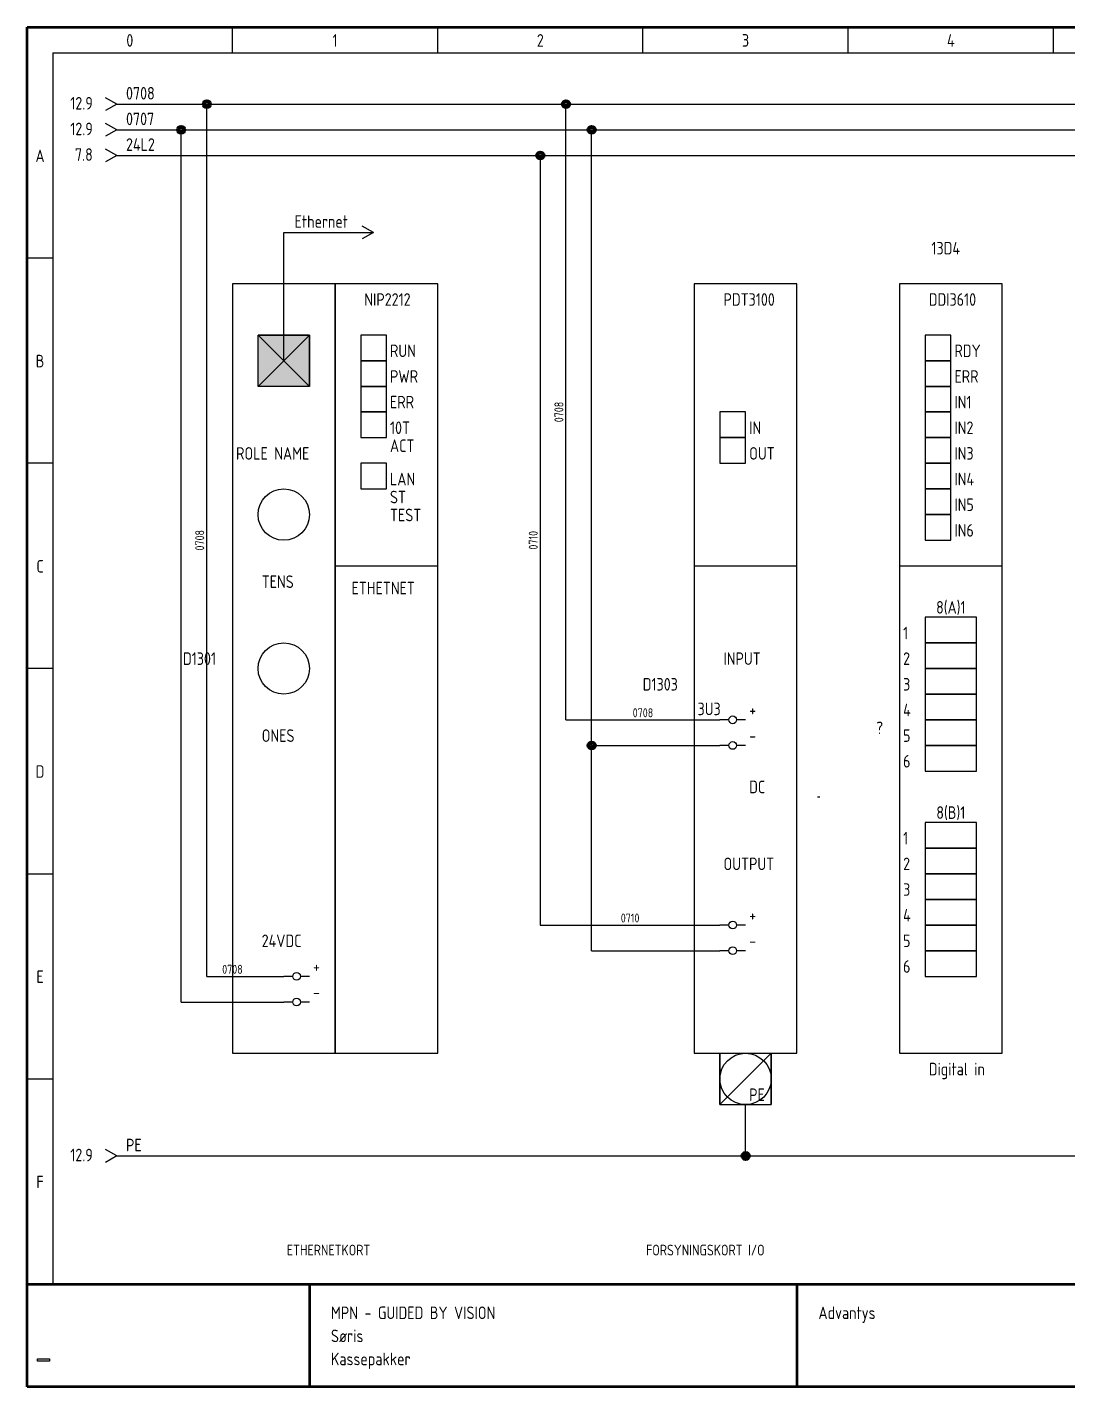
# Model space of a CAD drawing. Header units: millimetres. Extents: x 10 to 410, y 10 to 275.
# Drawn here: x 10 to 212.8, y 10 to 275 of the extents above; entities that cross this region are included whole.
import ezdxf
from ezdxf.enums import TextEntityAlignment as Align

# ---------------------------------------------------------------- set-up
doc = ezdxf.new("R2010")
doc.units = ezdxf.units.MM
doc.linetypes.add('Caddy_Solid', pattern=[0])
doc.styles.add('Caddy_Vectorfont1p', font='isocp___.ttf', dxfattribs={"width": 0.9})
picture_1 = doc.add_image_def('image1.bmp', size_in_pixel=(51, 10))

# ---------------------------------------------------------------- blocks, each defined once
blk = doc.blocks.new('Blk1')
at = {"linetype": 'Caddy_Solid', "lineweight": 50}
for p, q in [((10, 10), (10, 275)), ((10, 275), (410, 275)), ((10, 30), (410, 30)), ((65, 30), (65, 10)), ((160, 30), (160, 10)), ((410, 10), (10, 10))]:
    blk.add_line(p, q, dxfattribs=at)
at = {"linetype": 'Caddy_Solid', "lineweight": 25}
for p, q in [((50, 270), (50, 275)), ((90, 270), (90, 275)), ((130, 270), (130, 275)), ((170, 270), (170, 275)), ((210, 270), (210, 275)), ((15, 270), (15, 30)), ((15, 270), (405, 270)), ((15, 230), (10, 230)), ((15, 190), (10, 190)), ((15, 150), (10, 150)), ((10, 110), (15, 110)), ((10, 70), (15, 70)), ((10, 30), (15, 30))]:
    blk.add_line(p, q, dxfattribs=at)
at = {"lineweight": 25, "style": 'Caddy_Vectorfont1p', "width": 0.9}
for s, p in [('0', (30, 271.2)), ('1', (70, 271.2)), ('2', (110, 271.2)), ('3', (150, 271.2)), ('4', (190, 271.2)), ('A', (12.5, 248.7)), ('B', (12.5, 208.7)), ('C', (12.5, 168.7)), ('D', (12.5, 128.7)), ('E', (12.5, 88.7)), ('F', (12.5, 48.7))]:
    blk.add_text(s, height=2.45, dxfattribs=at).set_placement(p, align=Align.CENTER)
for s, p in [('MPN - GUIDED BY VISION', (69.2, 23.2)), ('Advantys', (164.2, 23.2)), ('Søris', (69.2, 18.7)), ('Kassepakker', (69.2, 14.2))]:
    blk.add_text(s, height=2.45, dxfattribs=at).set_placement(p)
image = blk.add_image(picture_1, insert=(12, 15), size_in_units=(2.32, 0.484))
blk = doc.blocks.new('Blk2')
at = {"linetype": 'Caddy_Solid', "lineweight": 25}
for p, q in [((61.75, 90), (60, 90)), ((65, 90), (63.25, 90))]:
    blk.add_line(p, q, dxfattribs=at)
blk.add_circle((62.5, 90), 0.75, dxfattribs=at)
at = {"lineweight": 25, "style": 'Caddy_Vectorfont1p', "width": 0.9, "flags": 1}
for tag, p in [('$TAG140020', (60.15, 97.9)), ('$TAG140050', (60.15, 94.4)), ('$TAG160010', (60.15, 90.9)), ('$TAG160030', (60.15, 86.6)), ('$TAG160040', (60.15, 81.6))]:
    blk.add_attdef(tag, text='', height=2.45, dxfattribs=at).set_placement(p, align=Align.RIGHT)
for tag, p in [('$TAG160400', (64.15, 90.9)), ('$TAG160410', (64.15, 87.4))]:
    blk.add_attdef(tag, p, '', height=2.45, dxfattribs=at)
blk = doc.blocks.new('Blk3')
at = {"linetype": 'Caddy_Solid', "lineweight": 25}
for p, q in [((61.75, 85), (60, 85)), ((65, 85), (63.25, 85))]:
    blk.add_line(p, q, dxfattribs=at)
blk.add_circle((62.5, 85), 0.75, dxfattribs=at)
at = {"lineweight": 25, "style": 'Caddy_Vectorfont1p', "width": 0.9, "flags": 1}
for tag, p in [('$TAG140020', (60.15, 92.9)), ('$TAG140050', (60.15, 89.4)), ('$TAG160010', (60.15, 85.9)), ('$TAG160030', (60.15, 81.6)), ('$TAG160040', (60.15, 76.6))]:
    blk.add_attdef(tag, text='', height=2.45, dxfattribs=at).set_placement(p, align=Align.RIGHT)
for tag, p in [('$TAG160400', (64.15, 85.9)), ('$TAG160410', (64.15, 82.4))]:
    blk.add_attdef(tag, p, '', height=2.45, dxfattribs=at)
blk = doc.blocks.new('Blk5')
at = {"linetype": 'Caddy_Solid', "lineweight": 25}
for p, q in [((80, 215), (75, 215)), ((75, 215), (75, 210)), ((80, 210), (80, 215)), ((75, 210), (80, 210))]:
    blk.add_line(p, q, dxfattribs=at)
blk = doc.blocks.new('Blk6')
at = {"linetype": 'Caddy_Solid', "lineweight": 25}
for p, q in [((80, 210), (75, 210)), ((75, 210), (75, 205)), ((80, 205), (80, 210)), ((75, 205), (80, 205))]:
    blk.add_line(p, q, dxfattribs=at)
blk = doc.blocks.new('Blk7')
at = {"linetype": 'Caddy_Solid', "lineweight": 25}
for p, q in [((80, 205), (75, 205)), ((75, 205), (75, 200)), ((80, 200), (80, 205)), ((75, 200), (80, 200))]:
    blk.add_line(p, q, dxfattribs=at)
blk = doc.blocks.new('Blk8')
at = {"linetype": 'Caddy_Solid', "lineweight": 25}
for p, q in [((80, 200), (75, 200)), ((75, 200), (75, 195)), ((80, 195), (80, 200)), ((75, 195), (80, 195))]:
    blk.add_line(p, q, dxfattribs=at)
blk = doc.blocks.new('Blk9')
at = {"linetype": 'Caddy_Solid', "lineweight": 25}
for p, q in [((80, 190), (75, 190)), ((75, 190), (75, 185)), ((80, 185), (80, 190)), ((75, 185), (80, 185))]:
    blk.add_line(p, q, dxfattribs=at)
blk = doc.blocks.new('Blk10')
at = {"linetype": 'Caddy_Solid', "lineweight": 25}
for p, q in [((70, 225), (50, 225)), ((50, 225), (50, 75)), ((70, 75), (70, 225)), ((50, 75), (70, 75))]:
    blk.add_line(p, q, dxfattribs=at)
blk = doc.blocks.new('Blk11')
at = {"linetype": 'Caddy_Solid', "lineweight": 25}
for p, q in [((90, 225), (70, 225)), ((70, 225), (70, 75)), ((90, 75), (90, 225)), ((70, 75), (90, 75))]:
    blk.add_line(p, q, dxfattribs=at)
blk = doc.blocks.new('Blk12')
at = {"linetype": 'Caddy_Solid', "lineweight": 25}
for p, q in [((55, 215), (65, 215)), ((55, 205), (55, 215)), ((65, 215), (65, 205)), ((65, 205), (55, 205))]:
    blk.add_line(p, q, dxfattribs=at)
blk = doc.blocks.new('Blk4')
for points in [[(55, 205), (65, 215), (65, 205), (55, 215)], [(55, 205), (65, 205), (60, 210), (55, 215), (65, 215)]]:
    blk.add_hatch(color=256).paths.add_polyline_path(points)
at = {"linetype": 'Caddy_Solid', "lineweight": 25}
for p, q in [((70, 120), (70, 225)), ((70, 170), (90, 170))]:
    blk.add_line(p, q, dxfattribs=at)
for points in [[(55, 215), (65, 205), (65, 215), (55, 205)], [(65, 215), (55, 215), (60, 210), (65, 205), (55, 205)]]:
    blk.add_lwpolyline(points, close=True, dxfattribs=at)
for centre in [(60, 180), (60, 150)]:
    blk.add_circle(centre, 5, dxfattribs=at)
for name in ['Blk10', 'Blk11', 'Blk12', 'Blk5', 'Blk6', 'Blk7', 'Blk8', 'Blk9']:
    blk.add_blockref(name, (0, 0, 1))
at = {"lineweight": 25, "style": 'Caddy_Vectorfont1p', "width": 0.9}
for s, p in [('NIP2212', (75.7, 220.7)), ('RUN', (80.7, 210.7)), ('PWR', (80.7, 205.7)), ('ERR', (80.7, 200.7)), ('10T ', (80.7, 195.7)), ('ACT', (80.7, 192.2)), ('ROLE NAME', (50.7, 190.7)), ('LAN ', (80.7, 185.7)), ('ST', (80.7, 182.2)), ('TEST', (80.7, 178.7)), ('TENS', (55.7, 165.7)), ('ETHETNET', (73.2, 164.45)), ('ONES', (55.7, 135.7)), ('24VDC', (55.7, 95.7)), ('+', (65.7, 90.7)), ('-', (65.7, 85.7))]:
    blk.add_text(s, height=2.45, dxfattribs=at).set_placement(p)
at = {"lineweight": 25, "style": 'Caddy_Vectorfont1p', "width": 0.9, "flags": 1}
for tag, p in [('$TAG140020', (46.8, 157.7)), ('$TAG140050', (46.8, 154.2)), ('$TAG160040', (46.8, 143.7))]:
    blk.add_attdef(tag, text='', height=2.45, dxfattribs=at).set_placement(p, align=Align.RIGHT)
at = {"lineweight": 25, "style": 'Caddy_Vectorfont1p', "width": 0.9}
for tag, p in [('$TAG160010', (46.8, 150.7)), ('$TAG160030', (46.8, 147.2))]:
    blk.add_attdef(tag, text='', height=2.45, dxfattribs=at).set_placement(p, align=Align.RIGHT)
blk = doc.blocks.new('Blk13')
at = {"linetype": 'Caddy_Solid', "lineweight": 25}
for q in [(25.25, 261.25), (25.25, 258.75)]:
    blk.add_line((27.5, 260), q, dxfattribs=at)
at = {"lineweight": 25, "style": 'Caddy_Vectorfont1p', "width": 0.9, "flags": 1}
for tag, p in [('$TAG140020', (29.27, 267.9)), ('$TAG140050', (29.27, 264.4))]:
    blk.add_attdef(tag, p, '', height=2.45, dxfattribs=at)
at = {"lineweight": 25, "style": 'Caddy_Vectorfont1p', "width": 0.9}
blk.add_attdef('$TAG160010', (29.27, 260.9), '', height=2.45, dxfattribs=at)
blk.add_attdef('$TAG160500', text='', height=2.45, dxfattribs=at).set_placement((22.78, 258.95), align=Align.RIGHT)
blk = doc.blocks.new('Blk16')
at = {"linetype": 'Caddy_Solid', "lineweight": 25}
for p, q in [((150, 200), (145, 200)), ((145, 200), (145, 195)), ((150, 195), (150, 200)), ((145, 195), (150, 195))]:
    blk.add_line(p, q, dxfattribs=at)
blk = doc.blocks.new('Blk17')
at = {"linetype": 'Caddy_Solid', "lineweight": 25}
for p, q in [((150, 195), (145, 195)), ((145, 195), (145, 190)), ((150, 190), (150, 195)), ((145, 190), (150, 190))]:
    blk.add_line(p, q, dxfattribs=at)
blk = doc.blocks.new('Blk18')
at = {"linetype": 'Caddy_Solid', "lineweight": 25}
for p, q in [((160, 225), (140, 225)), ((140, 225), (140, 75)), ((160, 75), (160, 225)), ((140, 75), (160, 75))]:
    blk.add_line(p, q, dxfattribs=at)
blk = doc.blocks.new('Blk19')
at = {"linetype": 'Caddy_Solid', "lineweight": 25}
for p, q in [((145, 75), (145, 75)), ((145, 75), (145, 65)), ((145, 65), (145, 75)), ((145, 65), (145, 65))]:
    blk.add_line(p, q, dxfattribs=at)
blk = doc.blocks.new('Blk20')
at = {"linetype": 'Caddy_Solid', "lineweight": 25}
for p, q in [((155, 65), (155, 75)), ((155, 75), (155, 75)), ((155, 75), (155, 65)), ((155, 65), (155, 65))]:
    blk.add_line(p, q, dxfattribs=at)
blk = doc.blocks.new('Blk15')
at = {"linetype": 'Caddy_Solid', "lineweight": 25}
for p, q in [((140, 170), (160, 170)), ((145, 65), (155, 75)), ((145, 65), (155, 65))]:
    blk.add_line(p, q, dxfattribs=at)
blk.add_circle((150, 70), 5, dxfattribs=at)
for name in ['Blk18', 'Blk16', 'Blk17', 'Blk19', 'Blk20']:
    blk.add_blockref(name, (0, 0, 1))
at = {"lineweight": 25, "style": 'Caddy_Vectorfont1p', "width": 0.9}
for s, p in [('PDT3100', (145.7, 220.7)), ('IN', (150.7, 195.7)), ('OUT', (150.7, 190.7)), ('INPUT', (145.7, 150.7)), ('+', (150.7, 140.7)), ('-', (150.7, 135.7)), ('DC', (150.7, 125.7)), ('OUTPUT', (145.7, 110.7)), ('+', (150.7, 100.7)), ('-', (150.7, 95.7)), ('PE', (150.7, 65.7))]:
    blk.add_text(s, height=2.45, dxfattribs=at).set_placement(p)
at = {"lineweight": 25, "style": 'Caddy_Vectorfont1p', "width": 0.9, "flags": 1}
for tag, p in [('$TAG140020', (136.8, 152.7)), ('$TAG140050', (136.8, 149.2)), ('$TAG160040', (136.8, 138.7))]:
    blk.add_attdef(tag, text='', height=2.45, dxfattribs=at).set_placement(p, align=Align.RIGHT)
at = {"lineweight": 25, "style": 'Caddy_Vectorfont1p', "width": 0.9}
for tag, p in [('$TAG160010', (136.8, 145.7)), ('$TAG160030', (136.8, 142.2))]:
    blk.add_attdef(tag, text='', height=2.45, dxfattribs=at).set_placement(p, align=Align.RIGHT)
blk = doc.blocks.new('Blk21')
at = {"linetype": 'Caddy_Solid', "lineweight": 25}
for q in [(25.25, 256.25), (25.25, 253.75)]:
    blk.add_line((27.5, 255), q, dxfattribs=at)
at = {"lineweight": 25, "style": 'Caddy_Vectorfont1p', "width": 0.9, "flags": 1}
for tag, p in [('$TAG140020', (29.27, 262.9)), ('$TAG140050', (29.27, 259.4))]:
    blk.add_attdef(tag, p, '', height=2.45, dxfattribs=at)
at = {"lineweight": 25, "style": 'Caddy_Vectorfont1p', "width": 0.9}
blk.add_attdef('$TAG160010', (29.27, 255.9), '', height=2.45, dxfattribs=at)
blk.add_attdef('$TAG160500', text='', height=2.45, dxfattribs=at).set_placement((22.78, 253.95), align=Align.RIGHT)
blk = doc.blocks.new('Blk23')
at = {"linetype": 'Caddy_Solid', "lineweight": 25}
for p, q in [((146.75, 140), (145, 140)), ((150, 140), (148.25, 140))]:
    blk.add_line(p, q, dxfattribs=at)
blk.add_circle((147.5, 140), 0.75, dxfattribs=at)
at = {"lineweight": 25, "style": 'Caddy_Vectorfont1p', "width": 0.9, "flags": 1}
for tag, p in [('$TAG140020', (145.15, 147.9)), ('$TAG140050', (145.15, 144.4)), ('$TAG160030', (145.15, 136.6)), ('$TAG160040', (145.15, 131.6))]:
    blk.add_attdef(tag, text='', height=2.45, dxfattribs=at).set_placement(p, align=Align.RIGHT)
at = {"lineweight": 25, "style": 'Caddy_Vectorfont1p', "width": 0.9}
blk.add_attdef('$TAG160010', text='', height=2.45, dxfattribs=at).set_placement((145.15, 140.9), align=Align.RIGHT)
at = {"lineweight": 25, "style": 'Caddy_Vectorfont1p', "width": 0.9, "flags": 1}
for tag, p in [('$TAG160400', (149.15, 140.9)), ('$TAG160410', (149.15, 137.4))]:
    blk.add_attdef(tag, p, '', height=2.45, dxfattribs=at)
blk = doc.blocks.new('Blk24')
at = {"linetype": 'Caddy_Solid', "lineweight": 25}
for p, q in [((146.75, 135), (145, 135)), ((150, 135), (148.25, 135))]:
    blk.add_line(p, q, dxfattribs=at)
blk.add_circle((147.5, 135), 0.75, dxfattribs=at)
at = {"lineweight": 25, "style": 'Caddy_Vectorfont1p', "width": 0.9, "flags": 1}
for tag, p in [('$TAG140020', (145.15, 142.9)), ('$TAG140050', (145.15, 139.4)), ('$TAG160010', (145.15, 135.9)), ('$TAG160030', (145.15, 131.6)), ('$TAG160040', (145.15, 126.6))]:
    blk.add_attdef(tag, text='', height=2.45, dxfattribs=at).set_placement(p, align=Align.RIGHT)
for tag, p in [('$TAG160400', (149.15, 135.9)), ('$TAG160410', (149.15, 132.4))]:
    blk.add_attdef(tag, p, '', height=2.45, dxfattribs=at)
blk = doc.blocks.new('Blk25')
at = {"linetype": 'Caddy_Solid', "lineweight": 25}
for p, q in [((146.75, 100), (145, 100)), ((150, 100), (148.25, 100))]:
    blk.add_line(p, q, dxfattribs=at)
blk.add_circle((147.5, 100), 0.75, dxfattribs=at)
at = {"lineweight": 25, "style": 'Caddy_Vectorfont1p', "width": 0.9, "flags": 1}
for tag, p in [('$TAG140020', (145.15, 107.9)), ('$TAG140050', (145.15, 104.4)), ('$TAG160010', (145.15, 100.9)), ('$TAG160030', (145.15, 96.6)), ('$TAG160040', (145.15, 91.6))]:
    blk.add_attdef(tag, text='', height=2.45, dxfattribs=at).set_placement(p, align=Align.RIGHT)
for tag, p in [('$TAG160400', (149.15, 100.9)), ('$TAG160410', (149.15, 97.4))]:
    blk.add_attdef(tag, p, '', height=2.45, dxfattribs=at)
blk = doc.blocks.new('Blk26')
at = {"linetype": 'Caddy_Solid', "lineweight": 25}
for p, q in [((146.75, 95), (145, 95)), ((150, 95), (148.25, 95))]:
    blk.add_line(p, q, dxfattribs=at)
blk.add_circle((147.5, 95), 0.75, dxfattribs=at)
at = {"lineweight": 25, "style": 'Caddy_Vectorfont1p', "width": 0.9, "flags": 1}
for tag, p in [('$TAG140020', (145.15, 102.9)), ('$TAG140050', (145.15, 99.4)), ('$TAG160010', (145.15, 95.9)), ('$TAG160030', (145.15, 91.6)), ('$TAG160040', (145.15, 86.6))]:
    blk.add_attdef(tag, text='', height=2.45, dxfattribs=at).set_placement(p, align=Align.RIGHT)
for tag, p in [('$TAG160400', (149.15, 95.9)), ('$TAG160410', (149.15, 92.4))]:
    blk.add_attdef(tag, p, '', height=2.45, dxfattribs=at)
blk = doc.blocks.new('Blk27')
at = {"linetype": 'Caddy_Solid', "lineweight": 25}
for p, q in [((77.5, 235), (75.25, 236.25)), ((75, 235), (77.5, 235)), ((77.5, 235), (75.25, 233.75))]:
    blk.add_line(p, q, dxfattribs=at)
at = {"lineweight": 25, "style": 'Caddy_Vectorfont1p', "width": 0.9, "flags": 1}
for tag, p in [('$TAG140020', (72.5, 242.9)), ('$TAG140050', (72.5, 239.4))]:
    blk.add_attdef(tag, text='', height=2.45, dxfattribs=at).set_placement(p, align=Align.RIGHT)
at = {"lineweight": 25, "style": 'Caddy_Vectorfont1p', "width": 0.9}
blk.add_attdef('$TAG160010', text='', height=2.45, dxfattribs=at).set_placement((72.5, 235.9), align=Align.RIGHT)
blk.add_attdef('$TAG160500', (79.65, 233.85), '', height=2.45, dxfattribs=at)
blk = doc.blocks.new('Blk28')
at = {"linetype": 'Caddy_Solid', "lineweight": 25}
for q in [(25.25, 56.25), (25.25, 53.75)]:
    blk.add_line((27.5, 55), q, dxfattribs=at)
at = {"lineweight": 25, "style": 'Caddy_Vectorfont1p', "width": 0.9, "flags": 1}
for tag, p in [('$TAG140020', (29.27, 62.9)), ('$TAG140050', (29.27, 59.4))]:
    blk.add_attdef(tag, p, '', height=2.45, dxfattribs=at)
at = {"lineweight": 25, "style": 'Caddy_Vectorfont1p', "width": 0.9}
blk.add_attdef('$TAG160010', (29.27, 55.9), '', height=2.45, dxfattribs=at)
blk.add_attdef('$TAG160500', text='', height=2.45, dxfattribs=at).set_placement((22.79, 53.95), align=Align.RIGHT)
blk = doc.blocks.new('Blk31')
at = {"linetype": 'Caddy_Solid', "lineweight": 25}
for p, q in [((190, 215), (185, 215)), ((185, 215), (185, 210)), ((190, 210), (190, 215)), ((185, 210), (190, 210))]:
    blk.add_line(p, q, dxfattribs=at)
blk = doc.blocks.new('Blk32')
at = {"linetype": 'Caddy_Solid', "lineweight": 25}
for p, q in [((190, 210), (185, 210)), ((185, 210), (185, 205)), ((190, 205), (190, 210)), ((185, 205), (190, 205))]:
    blk.add_line(p, q, dxfattribs=at)
blk = doc.blocks.new('Blk33')
at = {"linetype": 'Caddy_Solid', "lineweight": 25}
for p, q in [((190, 205), (185, 205)), ((185, 205), (185, 200)), ((190, 200), (190, 205)), ((185, 200), (190, 200))]:
    blk.add_line(p, q, dxfattribs=at)
blk = doc.blocks.new('Blk34')
at = {"linetype": 'Caddy_Solid', "lineweight": 25}
for p, q in [((190, 200), (185, 200)), ((185, 200), (185, 195)), ((190, 195), (190, 200)), ((185, 195), (190, 195))]:
    blk.add_line(p, q, dxfattribs=at)
blk = doc.blocks.new('Blk35')
at = {"linetype": 'Caddy_Solid', "lineweight": 25}
for p, q in [((190, 195), (185, 195)), ((185, 195), (185, 190)), ((190, 190), (190, 195)), ((185, 190), (190, 190))]:
    blk.add_line(p, q, dxfattribs=at)
blk = doc.blocks.new('Blk36')
at = {"linetype": 'Caddy_Solid', "lineweight": 25}
for p, q in [((190, 190), (185, 190)), ((185, 190), (185, 185)), ((190, 185), (190, 190)), ((185, 185), (190, 185))]:
    blk.add_line(p, q, dxfattribs=at)
blk = doc.blocks.new('Blk37')
at = {"linetype": 'Caddy_Solid', "lineweight": 25}
for p, q in [((190, 185), (185, 185)), ((185, 185), (185, 180)), ((190, 180), (190, 185)), ((185, 180), (190, 180))]:
    blk.add_line(p, q, dxfattribs=at)
blk = doc.blocks.new('Blk38')
at = {"linetype": 'Caddy_Solid', "lineweight": 25}
for p, q in [((190, 180), (185, 180)), ((185, 180), (185, 175)), ((190, 175), (190, 180)), ((185, 175), (190, 175))]:
    blk.add_line(p, q, dxfattribs=at)
blk = doc.blocks.new('Blk39')
at = {"linetype": 'Caddy_Solid', "lineweight": 25}
for p, q in [((200, 225), (180, 225)), ((180, 225), (180, 75)), ((200, 75), (200, 225)), ((180, 75), (200, 75))]:
    blk.add_line(p, q, dxfattribs=at)
blk = doc.blocks.new('Blk40')
at = {"linetype": 'Caddy_Solid', "lineweight": 25}
for p, q in [((195, 160), (185, 160)), ((185, 160), (185, 155)), ((195, 155), (195, 160)), ((185, 155), (195, 155))]:
    blk.add_line(p, q, dxfattribs=at)
blk = doc.blocks.new('Blk41')
at = {"linetype": 'Caddy_Solid', "lineweight": 25}
for p, q in [((195, 155), (185, 155)), ((185, 155), (185, 150)), ((195, 150), (195, 155)), ((185, 150), (195, 150))]:
    blk.add_line(p, q, dxfattribs=at)
blk = doc.blocks.new('Blk42')
at = {"linetype": 'Caddy_Solid', "lineweight": 25}
for p, q in [((195, 150), (185, 150)), ((185, 150), (185, 145)), ((195, 145), (195, 150)), ((185, 145), (195, 145))]:
    blk.add_line(p, q, dxfattribs=at)
blk = doc.blocks.new('Blk43')
at = {"linetype": 'Caddy_Solid', "lineweight": 25}
for p, q in [((195, 145), (185, 145)), ((185, 145), (185, 140)), ((195, 140), (195, 145)), ((185, 140), (195, 140))]:
    blk.add_line(p, q, dxfattribs=at)
blk = doc.blocks.new('Blk44')
at = {"linetype": 'Caddy_Solid', "lineweight": 25}
for p, q in [((195, 140), (185, 140)), ((185, 140), (185, 135)), ((195, 135), (195, 140)), ((185, 135), (195, 135))]:
    blk.add_line(p, q, dxfattribs=at)
blk = doc.blocks.new('Blk45')
at = {"linetype": 'Caddy_Solid', "lineweight": 25}
for p, q in [((195, 135), (185, 135)), ((185, 135), (185, 130)), ((195, 130), (195, 135)), ((185, 130), (195, 130))]:
    blk.add_line(p, q, dxfattribs=at)
blk = doc.blocks.new('Blk46')
at = {"linetype": 'Caddy_Solid', "lineweight": 25}
for p, q in [((195, 120), (185, 120)), ((185, 120), (185, 115)), ((195, 115), (195, 120)), ((185, 115), (195, 115))]:
    blk.add_line(p, q, dxfattribs=at)
blk = doc.blocks.new('Blk47')
at = {"linetype": 'Caddy_Solid', "lineweight": 25}
for p, q in [((195, 115), (185, 115)), ((185, 115), (185, 110)), ((195, 110), (195, 115)), ((185, 110), (195, 110))]:
    blk.add_line(p, q, dxfattribs=at)
blk = doc.blocks.new('Blk48')
at = {"linetype": 'Caddy_Solid', "lineweight": 25}
for p, q in [((195, 110), (185, 110)), ((185, 110), (185, 105)), ((195, 105), (195, 110)), ((185, 105), (195, 105))]:
    blk.add_line(p, q, dxfattribs=at)
blk = doc.blocks.new('Blk49')
at = {"linetype": 'Caddy_Solid', "lineweight": 25}
for p, q in [((195, 105), (185, 105)), ((185, 105), (185, 100)), ((195, 100), (195, 105)), ((185, 100), (195, 100))]:
    blk.add_line(p, q, dxfattribs=at)
blk = doc.blocks.new('Blk50')
at = {"linetype": 'Caddy_Solid', "lineweight": 25}
for p, q in [((195, 100), (185, 100)), ((185, 100), (185, 95)), ((195, 95), (195, 100)), ((185, 95), (195, 95))]:
    blk.add_line(p, q, dxfattribs=at)
blk = doc.blocks.new('Blk51')
at = {"linetype": 'Caddy_Solid', "lineweight": 25}
for p, q in [((195, 95), (185, 95)), ((185, 95), (185, 90)), ((195, 90), (195, 95)), ((185, 90), (195, 90))]:
    blk.add_line(p, q, dxfattribs=at)
blk = doc.blocks.new('Blk30')
at = {"linetype": 'Caddy_Solid', "lineweight": 25}
blk.add_line((180, 170), (200, 170), dxfattribs=at)
for name in ['Blk39', 'Blk31', 'Blk32', 'Blk33', 'Blk34', 'Blk35', 'Blk36', 'Blk37', 'Blk38', 'Blk40', 'Blk41', 'Blk42', 'Blk43', 'Blk44', 'Blk45', 'Blk46', 'Blk47', 'Blk48', 'Blk49', 'Blk50', 'Blk51']:
    blk.add_blockref(name, (0, 0, 1))
at = {"lineweight": 25, "style": 'Caddy_Vectorfont1p', "width": 0.9}
for s, p in [('DDI3610', (185.7, 220.7)), ('RDY', (190.7, 210.7)), ('ERR', (190.7, 205.7)), ('IN1', (190.7, 200.7)), ('IN2', (190.7, 195.7)), ('IN3', (190.7, 190.7)), ('IN4', (190.7, 185.7)), ('IN5', (190.7, 180.7)), ('IN6', (190.7, 175.7)), ('1', (180.7, 155.7)), ('2', (180.7, 150.7)), ('3', (180.7, 145.7)), ('4', (180.7, 140.7)), ('5', (180.7, 135.7)), ('6', (180.7, 130.7)), ('1', (180.7, 115.7)), ('2', (180.7, 110.7)), ('3', (180.7, 105.7)), ('4', (180.7, 100.7)), ('5', (180.7, 95.7)), ('6', (180.7, 90.7))]:
    blk.add_text(s, height=2.45, dxfattribs=at).set_placement(p)
for s, p in [('8(A)1', (190, 160.7)), ('8(B)1', (190, 120.7))]:
    blk.add_text(s, height=2.45, dxfattribs=at).set_placement(p, align=Align.CENTER)
for tag, p in [('$TAG160010', (191.8, 230.7)), ('$TAG160030', (168.7, 147.05)), ('$TAG160030', (170.27, 147.05)), ('$TAG175100', (176.8, 147.2)), ('$TAG175110', (176.8, 143.7)), ('$TAG175120', (176.8, 140.7)), ('$TAG160500', (176.8, 137.2))]:
    blk.add_attdef(tag, text='', height=2.45, dxfattribs=at).set_placement(p, align=Align.RIGHT)
at = {"lineweight": 25, "style": 'Caddy_Vectorfont1p', "width": 0.9, "flags": 1}
for tag, p in [('$TAG140020', (176.8, 157.7)), ('$TAG140050', (176.8, 154.2)), ('$TAG160040', (168.7, 143.55))]:
    blk.add_attdef(tag, text='', height=2.45, dxfattribs=at).set_placement(p, align=Align.RIGHT)
blk = doc.blocks.new('Blk74')
at = {"linetype": 'Caddy_Solid', "lineweight": 25}
for q in [(25.25, 251.25), (25.25, 248.75)]:
    blk.add_line((27.5, 250), q, dxfattribs=at)
at = {"lineweight": 25, "style": 'Caddy_Vectorfont1p', "width": 0.9, "flags": 1}
for tag, p in [('$TAG140020', (29.26, 257.9)), ('$TAG140050', (29.26, 254.4))]:
    blk.add_attdef(tag, p, '', height=2.45, dxfattribs=at)
at = {"lineweight": 25, "style": 'Caddy_Vectorfont1p', "width": 0.9}
blk.add_attdef('$TAG160010', (29.26, 250.9), '', height=2.45, dxfattribs=at)
blk.add_attdef('$TAG160500', text='', height=2.45, dxfattribs=at).set_placement((22.78, 248.95), align=Align.RIGHT)

msp = doc.modelspace()

# ---------------------------------------------------------------- linework, layer by layer
at = {"linetype": 'Caddy_Solid', "lineweight": 25}
for p, q in [((27.5, 260), (45, 260)), ((45, 260), (115, 260)), ((45, 90), (45, 260)), ((115, 260), (392.5, 260)), ((115, 140), (115, 260)), ((27.5, 255), (40, 255)), ((40, 255), (120, 255)), ((40, 85), (40, 255)), ((120, 255), (392.5, 255)), ((120, 135), (120, 255)), ((27.5, 250), (110, 250)), ((110, 250), (392.5, 250)), ((110, 250), (110, 100)), ((60, 235), (75, 235)), ((60, 210), (60, 235)), ((115, 140), (145, 140)), ((120, 135), (145, 135)), ((120, 95), (120, 135)), ((164, 125), (164.5, 125)), ((110, 100), (145, 100)), ((120, 95), (145, 95)), ((45, 90), (60, 90)), ((40, 85), (60, 85)), ((150, 55), (150, 65)), ((27.5, 55), (150, 55)), ((150, 55), (392.5, 55))]:
    msp.add_line(p, q, dxfattribs=at)
at = {"lineweight": 40}
for centre, radius in [((45, 260), 0.8), ((45, 260), 0.6), ((45, 260), 0.4), ((115, 260), 0.8), ((115, 260), 0.6), ((115, 260), 0.4), ((40, 255), 0.8), ((40, 255), 0.6), ((40, 255), 0.4), ((120, 255), 0.8), ((120, 255), 0.6), ((120, 255), 0.4), ((110, 250), 0.8), ((110, 250), 0.6), ((110, 250), 0.4), ((120, 135), 0.8), ((120, 135), 0.6), ((120, 135), 0.4), ((150, 55), 0.8), ((150, 55), 0.6), ((150, 55), 0.4)]:
    msp.add_circle(centre, radius, dxfattribs=at)

# ---------------------------------------------------------------- block references
for name in ['Blk1', 'Blk24', 'Blk25', 'Blk26', 'Blk2', 'Blk3']:
    msp.add_blockref(name, (0, 0, 1))
ref = msp.add_blockref('Blk13', (0, 0, 1))
ref.add_attrib('$TAG160010', '0708', (29.26, 260.9), dxfattribs={"lineweight": 25, "height": 2.45, "style": 'Caddy_Vectorfont1p', "width": 0.9})
ref.add_attrib('$TAG160500', '12.9', dxfattribs={"lineweight": 25, "height": 2.45, "style": 'Caddy_Vectorfont1p', "width": 0.9}).set_placement((22.78, 258.95), align=Align.RIGHT)
ref = msp.add_blockref('Blk21', (0, 0, 1))
ref.add_attrib('$TAG160010', '0707', (29.26, 255.9), dxfattribs={"lineweight": 25, "height": 2.45, "style": 'Caddy_Vectorfont1p', "width": 0.9})
ref.add_attrib('$TAG160500', '12.9', dxfattribs={"lineweight": 25, "height": 2.45, "style": 'Caddy_Vectorfont1p', "width": 0.9}).set_placement((22.78, 253.95), align=Align.RIGHT)
ref = msp.add_blockref('Blk74', (0, 0, 1))
ref.add_attrib('$TAG160010', '24L2', (29.26, 250.9), dxfattribs={"lineweight": 25, "height": 2.45, "style": 'Caddy_Vectorfont1p', "width": 0.9})
ref.add_attrib('$TAG160500', '7.8', dxfattribs={"lineweight": 25, "height": 2.45, "style": 'Caddy_Vectorfont1p', "width": 0.9}).set_placement((22.78, 248.95), align=Align.RIGHT)
ref = msp.add_blockref('Blk27', (0, 0, 1))
ref.add_attrib('$TAG160010', 'Ethernet', dxfattribs={"lineweight": 25, "height": 2.45, "style": 'Caddy_Vectorfont1p', "width": 0.9}).set_placement((72.5, 235.9), align=Align.RIGHT)
ref = msp.add_blockref('Blk30', (0, 0, 1))
ref.add_attrib('$TAG160010', '13D4', dxfattribs={"lineweight": 25, "height": 2.45, "style": 'Caddy_Vectorfont1p', "width": 0.9}).set_placement((191.8, 230.7), align=Align.RIGHT)
ref.add_attrib('$TAG160500', '?', dxfattribs={"lineweight": 25, "height": 2.45, "style": 'Caddy_Vectorfont1p', "width": 0.9}).set_placement((176.8, 137.2), align=Align.RIGHT)
ref = msp.add_blockref('Blk4', (0, 0, 1))
ref.add_attrib('$TAG160010', 'D1301', dxfattribs={"lineweight": 25, "height": 2.45, "style": 'Caddy_Vectorfont1p', "width": 0.9}).set_placement((46.8, 150.7), align=Align.RIGHT)
ref = msp.add_blockref('Blk15', (0, 0, 1))
ref.add_attrib('$TAG160010', 'D1303', dxfattribs={"lineweight": 25, "height": 2.45, "style": 'Caddy_Vectorfont1p', "width": 0.9}).set_placement((136.8, 145.7), align=Align.RIGHT)
ref = msp.add_blockref('Blk23', (0, 0, 1))
ref.add_attrib('$TAG160010', '3U3', dxfattribs={"lineweight": 25, "height": 2.45, "style": 'Caddy_Vectorfont1p', "width": 0.9}).set_placement((145.15, 140.9), align=Align.RIGHT)
ref = msp.add_blockref('Blk28', (0, 0, 1))
ref.add_attrib('$TAG160010', 'PE', (29.26, 55.9), dxfattribs={"lineweight": 25, "height": 2.45, "style": 'Caddy_Vectorfont1p', "width": 0.9})
ref.add_attrib('$TAG160500', '12.9', dxfattribs={"lineweight": 25, "height": 2.45, "style": 'Caddy_Vectorfont1p', "width": 0.9}).set_placement((22.78, 53.95), align=Align.RIGHT)

# ---------------------------------------------------------------- texts
at = {"lineweight": 25, "style": 'Caddy_Vectorfont1p', "width": 0.9}
for s, p in [('0708', (114.5, 200)), ('0708', (44.5, 175)), ('0710', (109.5, 175))]:
    msp.add_text(s, height=1.75, rotation=90, dxfattribs=at).set_placement(p, align=Align.CENTER)
for s, p in [('0708', (130, 140.5)), ('0710', (127.5, 100.5)), ('0708', (50, 90.5))]:
    msp.add_text(s, height=1.75, dxfattribs=at).set_placement(p, align=Align.CENTER)
for s, height, p in [('Digital in', 2.45, (185.7, 70.7)), ('ETHERNETKORT', 2.1, (60.6, 35.6)), ('FORSYNINGSKORT I/O', 2.1, (130.6, 35.6))]:
    msp.add_text(s, height=height, dxfattribs=at).set_placement(p)

doc.saveas('drawing.dxf')
